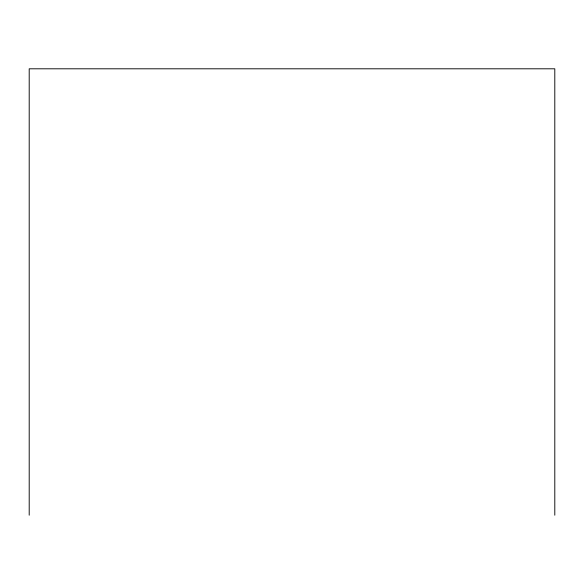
<?xml version="1.0" encoding="UTF-8"?>
<svg xmlns="http://www.w3.org/2000/svg" width="584" height="584" viewBox="0 0 584 584"><rect width="100%" height="100%" fill="white"/><g stroke="black" fill="none" stroke-linecap="round" stroke-linejoin="round"><path stroke-width="0.88" d="M554.8 515.197L554.8 68.802L29.2 68.802L29.2 515.197"/></g></svg>
